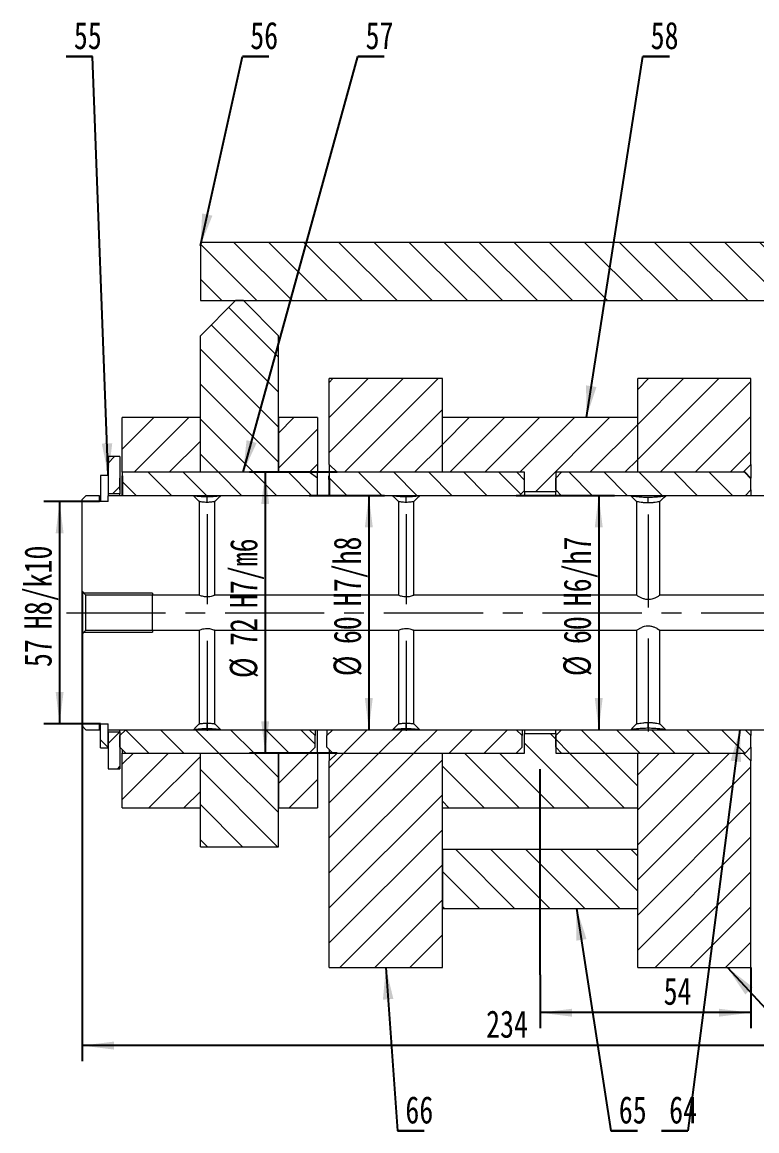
# Model space of a CAD drawing. Header units: millimetres. Extents: x -3 to 1189, y 0 to 841.
# Drawn here: x 860.3 to 954.4, y 341.3 to 483.3 of the extents above; entities that cross this region are included whole.
import ezdxf

# ---------------------------------------------------------------- set-up
doc = ezdxf.new("R2010")
doc.units = ezdxf.units.MM
doc.linetypes.add('CENTERX2', pattern=[20.32, 12.7, -2.54, 2.54, -2.54])
doc.layers.add('10', color=7, linetype='Continuous')
doc.styles.add('SLDTEXTSTYLE0', font='hyswlongfangsong.ttf')
doc.styles.get("Standard").update_dxf_attribs({"font": 'hyswlongfangsong.ttf'})
doc.dimstyles.new('SLDDIMSTYLE0', dxfattribs={"dimtxt": 3.5, "dimasz": 4.08, "dimexe": 0, "dimexo": 0.0625, "dimgap": 0.875, "dimtad": 2, "dimlfac": 2, "dimrnd": 1e-09, "dimzin": 12, "dimdsep": 46, "dimtxsty": 'SLDTEXTSTYLE0', "dimsah": 1, "dimcen": 0.09, "dimadec": 0, "dimazin": 3, "dimtfac": 1, "dimtofl": 0, "dimtmove": 0, "dimatfit": 3, "dimfxl": 1, "dimfrac": 2, "dimtolj": 1, "dimtzin": 12, "dimarcsym": 0})
doc.dimstyles.new('SLDDIMSTYLE3', dxfattribs={"dimtxt": 0.18, "dimasz": 4.08, "dimexe": 0, "dimexo": 0.0625, "dimgap": 0, "dimtad": 0, "dimtih": 1, "dimtoh": 1, "dimdec": 0, "dimrnd": 1e-09, "dimzin": 0, "dimdsep": 46, "dimtxsty": 'Standard', "dimsah": 1, "dimcen": 0.09, "dimadec": 0, "dimazin": 0, "dimtfac": 4.08, "dimtdec": 0, "dimtofl": 0, "dimtmove": 0, "dimatfit": 3, "dimfxl": 1, "dimfrac": 2, "dimtolj": 1, "dimtzin": 0, "dimarcsym": 0})
doc.dimstyles.new('SLDDIMSTYLE6', dxfattribs={"dimtxt": 3.5, "dimasz": 4.08, "dimexe": 0, "dimexo": 0.0625, "dimgap": 0.875, "dimtad": 2, "dimlfac": 2, "dimrnd": 1e-09, "dimzin": 12, "dimdsep": 46, "dimtxsty": 'SLDTEXTSTYLE0', "dimsah": 1, "dimcen": 0.09, "dimadec": 0, "dimazin": 3, "dimtfac": 1, "dimtmove": 0, "dimatfit": 0, "dimfxl": 1, "dimfrac": 2, "dimtolj": 1, "dimarcsym": 0})
doc.dimstyles.new('SLDDIMSTYLE8', dxfattribs={"dimtxt": 3.5, "dimasz": 4.08, "dimexe": 0, "dimexo": 0.0625, "dimgap": 0.875, "dimtad": 2, "dimlfac": 2, "dimrnd": 1e-09, "dimzin": 12, "dimdsep": 46, "dimtxsty": 'SLDTEXTSTYLE0', "dimsah": 1, "dimcen": 0.09, "dimadec": 0, "dimazin": 3, "dimtfac": 1, "dimtofl": 0, "dimtmove": 0, "dimatfit": 3, "dimfxl": 1, "dimfrac": 2, "dimtolj": 1, "dimarcsym": 0})

# ---------------------------------------------------------------- blocks, each defined once
blk = doc.blocks.new('_D_43')
at = {"layer": '10'}
for p, q in [((926.66, 361.24), (926.66, 354.4)), ((953.66, 362.18), (953.66, 354.4)), ((953.66, 356.4), (926.66, 356.4))]:
    blk.add_line(p, q, dxfattribs=at)
for points in [[(926.66, 356.4), (930.74, 355.89), (930.74, 356.9)], [(953.66, 356.4), (949.58, 356.9), (949.58, 355.89)]]:
    blk.add_solid(points, dxfattribs=at)
at = {"layer": '10', "insert": (942.48, 360.91), "char_height": 3.5, "attachment_point": 1, "style": 'SLDTEXTSTYLE0'}
blk.add_mtext('54', dxfattribs=at)
blk = doc.blocks.new('_D_46')
at = {"layer": '10'}
for p, q in [((868.01, 410.41), (868.01, 350.18)), ((985.01, 393.16), (985.01, 350.18)), ((985.01, 352.18), (868.01, 352.18))]:
    blk.add_line(p, q, dxfattribs=at)
for points in [[(868.01, 352.18), (872.09, 351.67), (872.09, 352.69)], [(985.01, 352.18), (980.93, 352.69), (980.93, 351.67)]]:
    blk.add_solid(points, dxfattribs=at)
at = {"layer": '10', "insert": (919.75, 356.69), "char_height": 3.5, "attachment_point": 1, "style": 'SLDTEXTSTYLE0'}
blk.add_mtext('234', dxfattribs=at)
blk = doc.blocks.new('_D_47')
at = {"layer": '10'}
for p, q in [((923.61, 422.66), (936.17, 422.66)), ((934.17, 422.66), (934.17, 392.66))]:
    blk.add_line(p, q, dxfattribs=at)
for points in [[(934.17, 422.66), (933.66, 418.58), (934.68, 418.58)], [(934.17, 392.66), (934.68, 396.74), (933.66, 396.74)]]:
    blk.add_solid(points, dxfattribs=at)
at = {"layer": '10', "char_height": 3.5, "attachment_point": 1, "rotation": 90, "style": 'SLDTEXTSTYLE0'}
for s, insert in [(' H6/h7', (929.66, 406.7)), ('60', (929.66, 403.64)), ('%%c', (929.64, 399.52))]:
    blk.add_mtext(s, dxfattribs=dict(at, insert=insert))
blk = doc.blocks.new('_D_48')
at = {"layer": '10'}
for p, q in [((897.11, 422.66), (906.73, 422.66)), ((904.73, 422.66), (904.73, 392.66))]:
    blk.add_line(p, q, dxfattribs=at)
for points in [[(904.73, 422.66), (904.22, 418.58), (905.24, 418.58)], [(904.73, 392.66), (905.24, 396.74), (904.22, 396.74)]]:
    blk.add_solid(points, dxfattribs=at)
at = {"layer": '10', "char_height": 3.5, "attachment_point": 1, "rotation": 90, "style": 'SLDTEXTSTYLE0'}
for s, insert in [(' H7/h8', (900.22, 406.7)), ('60', (900.22, 403.64)), ('%%c', (900.21, 399.52))]:
    blk.add_mtext(s, dxfattribs=dict(at, insert=insert))
blk = doc.blocks.new('_D_49')
at = {"layer": '10'}
for p, q in [((870.26, 421.91), (863.13, 421.91)), ((865.13, 421.91), (865.13, 393.41)), ((870.36, 393.41), (863.13, 393.41))]:
    blk.add_line(p, q, dxfattribs=at)
for points in [[(865.13, 421.91), (864.63, 417.83), (865.64, 417.83)], [(865.13, 393.41), (865.64, 397.49), (864.63, 397.49)]]:
    blk.add_solid(points, dxfattribs=at)
at = {"layer": '10', "char_height": 3.5, "attachment_point": 1, "rotation": 90, "style": 'SLDTEXTSTYLE0'}
for s, insert in [(' H8/k10', (860.62, 403.76)), ('57', (860.62, 400.69))]:
    blk.add_mtext(s, dxfattribs=dict(at, insert=insert))
blk = doc.blocks.new('_D_50')
at = {"layer": '10'}
for p, q in [((900.66, 425.66), (889.46, 425.66)), ((891.46, 425.66), (891.46, 389.66)), ((900.66, 389.66), (889.46, 389.66))]:
    blk.add_line(p, q, dxfattribs=at)
for points in [[(891.46, 425.66), (890.95, 421.58), (891.97, 421.58)], [(891.46, 389.66), (891.97, 393.74), (890.95, 393.74)]]:
    blk.add_solid(points, dxfattribs=at)
at = {"layer": '10', "char_height": 3.5, "attachment_point": 1, "rotation": 90, "style": 'SLDTEXTSTYLE0'}
for s, insert in [(' H7/m6', (886.95, 406.46)), ('72', (886.95, 403.39)), ('%%c', (886.93, 399.27))]:
    blk.add_mtext(s, dxfattribs=dict(at, insert=insert))
blk = doc.blocks.new('SW_NOTE_61')
at = {"layer": '10', "color": 0}
for p, q in [((0, 0), (3.4, 0)), ((3.4, 0), (0, 0)), ((0, 0), (3.4, 0)), ((3.4, 0), (0, 0)), ((0, 0), (3.4, 0)), ((3.4, 0), (0, 0))]:
    blk.add_line(p, q, dxfattribs=at)
at = {"layer": '10', "color": 0, "insert": (2.79, 4.44), "char_height": 3.5, "attachment_point": 2, "style": 'SLDTEXTSTYLE0'}
blk.add_mtext('56', dxfattribs=at)
blk = doc.blocks.new('SW_NOTE_62')
at = {"layer": '10', "color": 0}
for p, q in [((0, 0), (3.4, 0)), ((3.4, 0), (0, 0)), ((0, 0), (3.4, 0)), ((3.4, 0), (0, 0)), ((0, 0), (3.4, 0)), ((3.4, 0), (0, 0))]:
    blk.add_line(p, q, dxfattribs=at)
at = {"layer": '10', "color": 0, "insert": (2.79, 4.44), "char_height": 3.5, "attachment_point": 2, "style": 'SLDTEXTSTYLE0'}
blk.add_mtext('57', dxfattribs=at)
blk = doc.blocks.new('SW_NOTE_68')
at = {"layer": '10', "color": 0}
for p, q in [((0, 0), (3.4, 0)), ((3.4, 0), (0, 0)), ((0, 0), (3.4, 0)), ((3.4, 0), (0, 0)), ((0, 0), (3.4, 0)), ((3.4, 0), (0, 0))]:
    blk.add_line(p, q, dxfattribs=at)
at = {"layer": '10', "color": 0, "insert": (2.79, 4.44), "char_height": 3.5, "attachment_point": 2, "style": 'SLDTEXTSTYLE0'}
blk.add_mtext('65', dxfattribs=at)
blk = doc.blocks.new('SW_NOTE_69')
at = {"layer": '10', "color": 0}
for p, q in [((0, 0), (3.4, 0)), ((3.4, 0), (0, 0)), ((0, 0), (3.4, 0)), ((3.4, 0), (0, 0)), ((0, 0), (3.4, 0)), ((3.4, 0), (0, 0))]:
    blk.add_line(p, q, dxfattribs=at)
at = {"layer": '10', "color": 0, "insert": (2.79, 4.44), "char_height": 3.5, "attachment_point": 2, "style": 'SLDTEXTSTYLE0'}
blk.add_mtext('66', dxfattribs=at)
blk = doc.blocks.new('SW_NOTE_70')
at = {"layer": '10', "color": 0}
for p, q in [((-3.4, 0), (0, 0)), ((0, 0), (-3.4, 0)), ((-3.4, 0), (0, 0)), ((0, 0), (-3.4, 0)), ((-3.4, 0), (0, 0)), ((0, 0), (-3.4, 0))]:
    blk.add_line(p, q, dxfattribs=at)
at = {"layer": '10', "color": 0, "insert": (-0.61, 4.44), "char_height": 3.5, "attachment_point": 2, "style": 'SLDTEXTSTYLE0'}
blk.add_mtext('55', dxfattribs=at)
blk = doc.blocks.new('SW_NOTE_71')
at = {"layer": '10', "color": 0}
for p, q in [((0, 0), (3.4, 0)), ((3.4, 0), (0, 0)), ((0, 0), (3.4, 0)), ((3.4, 0), (0, 0)), ((0, 0), (3.4, 0)), ((3.4, 0), (0, 0))]:
    blk.add_line(p, q, dxfattribs=at)
at = {"layer": '10', "color": 0, "insert": (2.79, 4.44), "char_height": 3.5, "attachment_point": 2, "style": 'SLDTEXTSTYLE0'}
blk.add_mtext('58', dxfattribs=at)
blk = doc.blocks.new('SW_NOTE_72')
at = {"layer": '10', "color": 0}
for p, q in [((-3.4, 0), (0, 0)), ((0, 0), (-3.4, 0)), ((-3.4, 0), (0, 0)), ((0, 0), (-3.4, 0)), ((-3.4, 0), (0, 0)), ((0, 0), (-3.4, 0))]:
    blk.add_line(p, q, dxfattribs=at)
at = {"layer": '10', "color": 0, "insert": (-0.61, 4.44), "char_height": 3.5, "attachment_point": 2, "style": 'SLDTEXTSTYLE0'}
blk.add_mtext('64', dxfattribs=at)

msp = doc.modelspace()

# ---------------------------------------------------------------- hatches: boundary and pattern name
at = {"linetype": 'Continuous', "lineweight": 0}
h = msp.add_hatch(dxfattribs=at)
h.set_pattern_fill('ANSI31', angle=90, style=0)
h.paths.add_polyline_path([(883.1605, 455.1571), (883.1605, 447.6571), (970.1605, 447.6571), (970.1605, 455.1571)], flags=0)
h = msp.add_hatch(dxfattribs=at)
h.set_pattern_fill('ANSI31', angle=90, style=0)
h.paths.add_polyline_path([(888.6605, 447.6571), (887.6605, 447.6571), (883.1605, 443.1571), (883.1605, 425.6571), (893.1605, 425.6571), (893.1605, 443.1571)], flags=0)
h = msp.add_hatch(dxfattribs=at)
h.set_pattern_fill('ANSI31', style=0)
h.paths.add_polyline_path([(900.6605, 425.6571), (914.1605, 425.6571), (914.1605, 437.6571), (899.6605, 437.6571), (899.6605, 426.6571)], flags=0)
h = msp.add_hatch(dxfattribs=at)
h.set_pattern_fill('ANSI31', style=0)
h.paths.add_polyline_path([(939.1605, 437.6571), (939.1605, 425.6571), (952.6605, 425.6571), (953.6605, 426.6571), (953.6605, 437.6571)], flags=0)
h = msp.add_hatch(dxfattribs=at)
h.set_pattern_fill('ANSI31', style=0)
h.paths.add_polyline_path([(873.1605, 425.6571), (883.1605, 425.6571), (883.1605, 432.6571), (873.1605, 432.6571)], flags=0)
h = msp.add_hatch(dxfattribs=at)
h.set_pattern_fill('ANSI31', style=0)
h.paths.add_polyline_path([(898.1605, 432.6571), (893.1605, 432.6571), (893.1605, 425.6571), (898.1605, 425.6571)], flags=0)
h = msp.add_hatch(dxfattribs=at)
h.set_pattern_fill('ANSI31', style=0)
h.paths.add_polyline_path([(924.6605, 423.1571), (928.6605, 423.1571), (928.6605, 425.6571), (939.1605, 425.6571), (939.1605, 432.6571), (914.1605, 432.6571), (914.1605, 425.6571), (924.6605, 425.6571)], flags=0)
h = msp.add_hatch(dxfattribs=at)
h.set_pattern_fill('ANSI31', style=0)
h.paths.add_polyline_path([(872.8605, 427.6571), (871.3605, 427.6571), (871.3605, 422.9071), (872.8605, 422.9071)], flags=0)
h = msp.add_hatch(dxfattribs=at)
h.set_pattern_fill('ANSI31', angle=90, style=0)
h.paths.add_polyline_path([(873.1605, 422.6571), (898.1605, 422.6571), (898.1605, 423.4071), (898.1605, 424.9071), (897.1105, 425.6571), (873.6105, 425.6571), (873.1605, 424.8509), (873.1586, 423.4071)])
h = msp.add_hatch(dxfattribs=at)
h.set_pattern_fill('ANSI31', angle=90, style=0)
h.paths.add_polyline_path([(900.5483, 422.6571), (923.9664, 422.6571), (924.6605, 423.3396), (924.6605, 424.9071), (924.1194, 425.6571), (900.6605, 425.6571), (899.6605, 424.9071), (899.6336, 423.4071)])
h = msp.add_hatch(dxfattribs=at)
h.set_pattern_fill('ANSI31', angle=90, style=0)
h.paths.add_polyline_path([(929.4105, 422.6571), (952.9105, 422.6571), (953.6605, 423.4071), (953.6605, 424.9071), (952.9105, 425.6571), (929.4105, 425.6571), (928.6605, 424.9071), (928.6605, 423.4071)], flags=0)
h = msp.add_hatch(dxfattribs=at)
h.set_pattern_fill('ANSI31', angle=90, style=0)
h.paths.add_polyline_path([(870.3605, 393.4071), (870.3605, 390.3471), (871.3605, 390.3471), (871.3605, 393.4071)], flags=0)
h = msp.add_hatch(dxfattribs=at)
h.set_pattern_fill('ANSI31', style=0)
h.paths.add_polyline_path([(872.8605, 392.4071), (871.3605, 392.4071), (871.3605, 387.6571), (872.8605, 387.6571)], flags=0)
h = msp.add_hatch(dxfattribs=at)
h.set_pattern_fill('ANSI31', angle=90, style=0)
h.paths.add_polyline_path([(897.1105, 392.6571), (873.6105, 392.6571), (872.8605, 391.9071), (872.8605, 390.4071), (873.6105, 389.6571), (897.1105, 389.6571), (897.8605, 390.4071), (897.8605, 391.9071)], flags=0)
h = msp.add_hatch(dxfattribs=at)
h.set_pattern_fill('ANSI31', style=0)
h.paths.add_polyline_path([(923.6105, 392.6571), (900.1105, 392.6571), (899.3605, 391.9071), (899.3605, 390.4071), (900.1105, 389.6571), (923.6105, 389.6571), (924.3605, 390.4071), (924.3605, 391.9071)], flags=0)
h = msp.add_hatch(dxfattribs=at)
h.set_pattern_fill('ANSI31', angle=90, style=0)
h.paths.add_polyline_path([(928.6605, 392.1571), (924.6605, 392.1571), (924.6605, 389.6571), (914.1605, 389.6571), (914.1605, 382.6571), (939.1605, 382.6571), (939.1605, 389.6571), (928.6605, 389.6571)], flags=0)
h = msp.add_hatch(dxfattribs=at)
h.set_pattern_fill('ANSI31', angle=90, style=0)
h.paths.add_polyline_path([(952.9105, 392.6571), (929.4105, 392.6571), (928.6605, 391.9071), (928.6605, 390.4071), (929.4105, 389.6571), (952.9105, 389.6571), (953.6605, 390.4071), (953.6605, 391.9071)], flags=0)
h = msp.add_hatch(dxfattribs=at)
h.set_pattern_fill('ANSI31', style=0)
h.paths.add_polyline_path([(873.1605, 382.6571), (883.1605, 382.6571), (883.1605, 389.6571), (873.1605, 389.6571)], flags=0)
h = msp.add_hatch(dxfattribs=at)
h.set_pattern_fill('ANSI31', angle=90, style=0)
h.paths.add_polyline_path([(883.1605, 389.6571), (883.1605, 377.6571), (893.1605, 377.6571), (893.1605, 389.6571)], flags=0)
h = msp.add_hatch(dxfattribs=at)
h.set_pattern_fill('ANSI31', style=0)
h.paths.add_polyline_path([(898.1605, 389.6571), (893.1605, 389.6571), (893.1605, 382.6571), (898.1605, 382.6571)], flags=0)
h = msp.add_hatch(dxfattribs=at)
h.set_pattern_fill('ANSI31', style=0)
h.paths.add_polyline_path([(899.6605, 362.1813), (914.1605, 362.1813), (914.1605, 389.6571), (900.6605, 389.6571), (899.6605, 388.6571)], flags=0)
h = msp.add_hatch(dxfattribs=at)
h.set_pattern_fill('ANSI31', style=0)
h.paths.add_polyline_path([(939.1605, 389.6571), (939.1605, 362.1813), (953.6605, 362.1813), (953.6605, 388.6571), (952.6605, 389.6571)], flags=0)
h = msp.add_hatch(dxfattribs=at)
h.set_pattern_fill('ANSI31', angle=90, style=0)
h.paths.add_polyline_path([(914.1605, 377.3399), (914.1605, 369.7606), (939.1605, 369.7606), (939.1605, 377.3399)], flags=0)

# ---------------------------------------------------------------- linework, layer by layer
at = {"color": 7, "linetype": 'Continuous', "lineweight": 15}
for p, q in [((883.1605, 455.1571), (883.1605, 447.6571)), ((883.1605, 455.1571), (970.1605, 455.1571)), ((887.6605, 447.6571), (883.1605, 443.1571)), ((883.1605, 447.6571), (970.1605, 447.6571)), ((888.6605, 447.6571), (887.6605, 447.6571)), ((893.1605, 443.1571), (888.6605, 447.6571)), ((883.1605, 425.6571), (883.1605, 443.1571)), ((893.1605, 425.6571), (893.1605, 443.1571)), ((899.6605, 426.6571), (899.6605, 437.6571)), ((914.1605, 437.6571), (899.6605, 437.6571)), ((914.1605, 425.6571), (914.1605, 437.6571)), ((953.6605, 437.6571), (939.1605, 437.6571)), ((939.1605, 425.6571), (939.1605, 437.6571)), ((953.6605, 426.6571), (953.6605, 437.6571)), ((873.1605, 425.6571), (873.1605, 432.6571)), ((883.1605, 432.6571), (873.1605, 432.6571)), ((883.1605, 425.6571), (883.1605, 432.6571)), ((898.1605, 432.6571), (893.1605, 432.6571)), ((893.1605, 432.6571), (893.1605, 425.6571)), ((898.1605, 432.6571), (898.1605, 425.6571)), ((914.1605, 425.6571), (914.1605, 432.6571)), ((939.1605, 432.6571), (914.1605, 432.6571)), ((939.1605, 425.6571), (939.1605, 432.6571)), ((872.8605, 427.6571), (871.3605, 427.6571)), ((871.3605, 427.6571), (871.3605, 422.9071)), ((872.8605, 427.6571), (872.8605, 422.9071)), ((900.6605, 425.6571), (899.6605, 426.6571)), ((899.6605, 426.6571), (899.6605, 425.2071)), ((953.6605, 426.6571), (952.6605, 425.6571)), ((953.6605, 426.6571), (953.6605, 424.9071)), ((871.3605, 425.2269), (870.3605, 425.2269)), ((870.3605, 425.2269), (870.3605, 421.9071)), ((872.8605, 423.4071), (872.8605, 424.9071)), ((873.1605, 425.6571), (873.1605, 425.2071)), ((883.1605, 425.6571), (873.1605, 425.6571)), ((897.1105, 425.6571), (873.6105, 425.6571)), ((893.1605, 425.6571), (883.1605, 425.6571)), ((898.1605, 425.6571), (893.1605, 425.6571)), ((898.1605, 424.9071), (897.1105, 425.6571)), ((898.1605, 422.6571), (898.1605, 425.6571)), ((898.1605, 423.4071), (898.1605, 424.9071)), ((923.6105, 425.6571), (900.1105, 425.6571)), ((914.1605, 425.6571), (900.6605, 425.6571)), ((924.6605, 425.6571), (914.1605, 425.6571)), ((924.6605, 424.6542), (923.6877, 425.6571)), ((924.6605, 423.1571), (924.6605, 425.6571)), ((929.4105, 425.6571), (928.6605, 424.9071)), ((939.1605, 425.6571), (928.6605, 425.6571)), ((928.6605, 425.6571), (928.6605, 423.1571)), ((928.6605, 423.4071), (928.6605, 424.9071)), ((952.9105, 425.6571), (929.4105, 425.6571)), ((952.6605, 425.6571), (939.1605, 425.6571)), ((953.6605, 424.9071), (952.9105, 425.6571)), ((953.6605, 423.4071), (953.6605, 424.9071)), ((868.5105, 422.6571), (868.0105, 422.1571)), ((868.0105, 410.4072), (868.0105, 422.1571)), ((870.2605, 422.6571), (868.5105, 422.6571)), ((870.2605, 421.9071), (870.2605, 422.6571)), ((872.8605, 422.9071), (871.3605, 422.9071)), ((871.3605, 422.8759), (871.3605, 422.9071)), ((871.3605, 422.8759), (871.3605, 422.6571)), ((882.2605, 422.6571), (871.3605, 422.6571)), ((871.3605, 421.9071), (871.3605, 422.6571)), ((872.8605, 422.6571), (872.8605, 422.9071)), ((897.1105, 422.6571), (873.6105, 422.6571)), ((884.0105, 421.7993), (884.0105, 422.5437)), ((907.7605, 422.6571), (885.7605, 422.6571)), ((923.6105, 422.6571), (900.1105, 422.6571)), ((909.5105, 421.7993), (909.5105, 422.5437)), ((938.2605, 422.6571), (911.2605, 422.6571)), ((924.6633, 423.3337), (923.9609, 422.6571)), ((928.6605, 423.1571), (924.6605, 423.1571)), ((924.6605, 423.1571), (924.6605, 422.6571)), ((929.4105, 422.6571), (928.6605, 423.4071)), ((928.6605, 422.6571), (928.6605, 423.1571)), ((952.9105, 422.6571), (929.4105, 422.6571)), ((940.5105, 421.7284), (940.5105, 422.469)), ((963.2605, 422.6571), (942.7604, 422.6571)), ((953.6605, 423.4071), (952.9105, 422.6571)), ((953.6605, 423.4071), (953.6605, 422.6571)), ((871.3605, 421.9071), (870.2605, 421.9071)), ((883.0105, 421.9071), (883.0105, 409.9071)), ((885.0105, 409.9071), (885.0105, 421.9071)), ((908.5105, 421.9071), (908.5105, 409.9071)), ((910.5105, 409.9071), (910.5105, 421.9071)), ((939.0105, 421.9071), (939.0105, 409.9071)), ((942.0105, 409.9071), (942.0105, 421.9071)), ((868.5105, 409.9071), (868.0105, 410.4072)), ((868.0105, 410.1571), (868.0105, 410.4072)), ((877.0105, 410.1571), (868.0105, 410.1571)), ((868.0105, 405.1571), (868.0105, 410.1571)), ((883.0105, 409.9071), (868.5105, 409.9071)), ((868.5105, 405.4071), (868.5105, 409.9071)), ((877.0105, 410.1571), (877.0105, 409.9071)), ((908.5105, 409.9071), (885.0105, 409.9071)), ((939.0105, 409.9071), (910.5105, 409.9071)), ((964.0105, 409.9071), (942.0105, 409.9071)), ((868.0105, 404.907), (868.5105, 405.4071)), ((868.0105, 405.1571), (877.0105, 405.1571)), ((868.0105, 404.907), (868.0105, 405.1571)), ((868.5105, 405.4071), (883.0105, 405.4071)), ((877.0105, 405.4071), (877.0105, 405.1571)), ((883.0105, 405.4071), (883.0105, 393.4071)), ((885.0105, 405.4071), (908.5105, 405.4071)), ((885.0105, 393.4071), (885.0105, 405.4071)), ((908.5105, 405.4071), (908.5105, 393.4071)), ((910.5105, 405.4071), (939.0105, 405.4071)), ((910.5105, 393.4071), (910.5105, 405.4071)), ((939.0105, 405.4071), (939.0105, 393.4071)), ((942.0105, 405.4071), (964.0105, 405.4071)), ((942.0105, 393.4071), (942.0105, 405.4071)), ((868.0105, 393.1572), (868.0105, 404.907)), ((940.5105, 392.8452), (940.5105, 393.5858)), ((868.0105, 393.1572), (868.5105, 392.6571)), ((868.5105, 392.6571), (870.2605, 392.6571)), ((870.2605, 393.4071), (871.3605, 393.4071)), ((870.2605, 392.6571), (870.2605, 393.4071)), ((870.3605, 393.4071), (871.3605, 393.4071)), ((870.3605, 390.3471), (870.3605, 393.4071)), ((871.3605, 390.3471), (871.3605, 393.4071)), ((871.3605, 392.6571), (871.3605, 393.4071)), ((871.3605, 392.6571), (882.2605, 392.6571)), ((871.3605, 392.4071), (872.8605, 392.4071)), ((871.3605, 392.4071), (871.3605, 387.6571)), ((872.8605, 392.4071), (872.8605, 392.6571)), ((872.8605, 391.9071), (873.6105, 392.6571)), ((872.8605, 392.4071), (872.8605, 387.6571)), ((873.6105, 392.6571), (897.1105, 392.6571)), ((884.0105, 392.7705), (884.0105, 393.5149)), ((885.7605, 392.6571), (907.7605, 392.6571)), ((897.1105, 392.6571), (897.8605, 391.9071)), ((897.8605, 392.6571), (897.8605, 391.9071)), ((898.1605, 389.6571), (898.1605, 392.6571)), ((899.3605, 391.9071), (900.1105, 392.6571)), ((899.3605, 392.6571), (899.3605, 391.9071)), ((900.1105, 392.6571), (923.6105, 392.6571)), ((909.5105, 392.7705), (909.5105, 393.5149)), ((911.2605, 392.6571), (938.2605, 392.6571)), ((923.6105, 392.6571), (924.3605, 391.9071)), ((924.3605, 392.6571), (924.3605, 391.9071)), ((924.6605, 392.6571), (924.6605, 392.1571)), ((924.6605, 389.6571), (924.6605, 392.1571)), ((924.6605, 392.1571), (928.6605, 392.1571)), ((928.6605, 391.9071), (929.4105, 392.6571)), ((928.6605, 392.1571), (928.6605, 392.6571)), ((928.6605, 392.1571), (928.6605, 389.6571)), ((929.4105, 392.6571), (952.9105, 392.6571)), ((942.7604, 392.6571), (963.2605, 392.6571)), ((952.9105, 392.6571), (953.6605, 391.9071)), ((953.6605, 392.6571), (953.6605, 391.9071)), ((872.8605, 390.4071), (872.8605, 391.9071)), ((897.8605, 390.4071), (897.8605, 391.9071)), ((899.3605, 390.4071), (899.3605, 391.9071)), ((924.3605, 390.4071), (924.3605, 391.9071)), ((928.6605, 390.4071), (928.6605, 391.9071)), ((953.6605, 390.4071), (953.6605, 391.9071)), ((870.3605, 390.3471), (871.3605, 390.3471)), ((872.8605, 390.4071), (873.6105, 389.6571)), ((873.1605, 390.1071), (873.1605, 389.6571)), ((873.1605, 389.6571), (883.1605, 389.6571)), ((873.1605, 382.6571), (873.1605, 389.6571)), ((873.6105, 389.6571), (897.1105, 389.6571)), ((883.1605, 382.6571), (883.1605, 389.6571)), ((883.1605, 389.6571), (893.1605, 389.6571)), ((883.1605, 377.6571), (883.1605, 389.6571)), ((893.1605, 389.6571), (898.1605, 389.6571)), ((893.1605, 389.6571), (893.1605, 382.6571)), ((893.1605, 377.6571), (893.1605, 389.6571)), ((897.1105, 389.6571), (897.8605, 390.4071)), ((898.1605, 389.6571), (898.1605, 382.6571)), ((899.3605, 390.4071), (900.1105, 389.6571)), ((899.6605, 390.1071), (899.6605, 388.6571)), ((899.6605, 388.6571), (900.6605, 389.6571)), ((900.1105, 389.6571), (923.6105, 389.6571)), ((900.6605, 389.6571), (914.1605, 389.6571)), ((914.1605, 389.6571), (924.6605, 389.6571)), ((914.1605, 382.6571), (914.1605, 389.6571)), ((914.1605, 362.1813), (914.1605, 389.6571)), ((923.6105, 389.6571), (924.3605, 390.4071)), ((928.6605, 390.4071), (929.4105, 389.6571)), ((928.6605, 389.6571), (939.1605, 389.6571)), ((929.4105, 389.6571), (952.9105, 389.6571)), ((939.1605, 389.6571), (952.6605, 389.6571)), ((939.1605, 362.1813), (939.1605, 389.6571)), ((939.1605, 382.6571), (939.1605, 389.6571)), ((952.6605, 389.6571), (953.6605, 388.6571)), ((952.9105, 389.6571), (953.6605, 390.4071)), ((953.6605, 390.4071), (953.6605, 388.6571)), ((899.6605, 362.1813), (899.6605, 388.6571)), ((953.6605, 362.1813), (953.6605, 388.6571)), ((871.3605, 387.6571), (872.8605, 387.6571)), ((873.1605, 382.6571), (883.1605, 382.6571)), ((893.1605, 382.6571), (898.1605, 382.6571)), ((914.1605, 382.6571), (939.1605, 382.6571)), ((883.1605, 377.6571), (893.1605, 377.6571)), ((914.1605, 377.3399), (939.1605, 377.3399)), ((914.1605, 377.3399), (914.1605, 369.7606)), ((939.1605, 369.7606), (939.1605, 377.3399)), ((914.1605, 369.7606), (939.1605, 369.7606)), ((899.6605, 362.1813), (914.1605, 362.1813)), ((939.1605, 362.1813), (953.6605, 362.1813))]:
    msp.add_line(p, q, dxfattribs=at)
for p, q in [((873.1605, 425.2071), (873.1605, 424.8509)), ((873.1605, 424.8509), (873.2316, 424.9071)), ((873.1605, 424.8509), (873.1605, 422.6571)), ((899.659, 424.7184), (899.6605, 425.2071)), ((899.659, 424.7184), (899.659, 422.6571))]:
    msp.add_line(p, q)
at = {"color": 7, "linetype": 'Continuous', "lineweight": 15, "flags": 128}
for points in [[(882.2605, 422.6571), (882.6356, 422.2819), (883.0105, 421.9071)], [(885.0105, 421.9071), (885.3853, 422.2819), (885.7605, 422.6571)], [(907.7605, 422.6571), (908.1356, 422.2819), (908.5105, 421.9071)], [(910.5105, 421.9071), (910.8853, 422.2819), (911.2605, 422.6571)], [(938.2605, 422.6571), (938.5114, 422.4061), (938.7635, 422.1541), (939.0105, 421.9071)], [(942.0105, 421.9071), (942.2613, 422.158), (942.5134, 422.41), (942.7604, 422.6571)], [(883.0105, 393.4071), (882.6356, 393.0323), (882.2605, 392.6571)], [(885.7605, 392.6571), (885.3853, 393.0323), (885.0105, 393.4071)], [(908.5105, 393.4071), (908.1356, 393.0323), (907.7605, 392.6571)], [(911.2605, 392.6571), (910.8853, 393.0323), (910.5105, 393.4071)], [(939.0105, 393.4071), (938.7595, 393.1562), (938.5075, 392.9042), (938.2605, 392.6571)], [(942.7604, 392.6571), (942.5095, 392.9081), (942.2575, 393.1601), (942.0105, 393.4071)]]:
    msp.add_lwpolyline(points, dxfattribs=at)
at = {"color": 7, "linetype": 'Continuous', "lineweight": 15}
for points, knots in [([(882.2605, 422.6571), (882.2612, 422.657), (882.266, 422.6564), (882.3761, 422.642), (882.7229, 422.6029), (883.2241, 422.5627), (883.6845, 422.5452), (883.9477, 422.5439), (884.0105, 422.5436)], [0, 0, 0, 0, 0.04146656, 0.27075011, 0.49930485, 0.71906269, 0.93297657, 1, 1, 1, 1]), ([(884.0105, 422.5436), (884.1964, 422.5459), (884.5681, 422.5505), (885.0716, 422.5832), (885.4698, 422.6212), (885.7176, 422.6515), (885.747, 422.6554), (885.7605, 422.6571)], [0, 0, 0, 0, 0.19748496, 0.39469984, 0.60122776, 0.81642675, 1, 1, 1, 1]), ([(907.7605, 422.6571), (907.7612, 422.657), (907.766, 422.6564), (907.8761, 422.642), (908.2229, 422.6029), (908.7241, 422.5627), (909.1845, 422.5452), (909.4477, 422.5439), (909.5105, 422.5436)], [0, 0, 0, 0, 0.04146656, 0.27075016, 0.49930475, 0.71906252, 0.93297662, 1, 1, 1, 1]), ([(909.5105, 422.5436), (909.6964, 422.5459), (910.0681, 422.5505), (910.5716, 422.5832), (910.9698, 422.6212), (911.2176, 422.6515), (911.247, 422.6554), (911.2605, 422.6571)], [0, 0, 0, 0, 0.19748495, 0.39469989, 0.60122779, 0.81642681, 1, 1, 1, 1]), ([(938.2605, 422.6571), (938.2616, 422.6569), (938.2686, 422.6558), (938.4146, 422.6312), (938.8622, 422.5664), (939.5075, 422.5005), (940.0963, 422.4712), (940.4305, 422.4694), (940.5105, 422.469)], [0, 0, 0, 0, 0.04605706, 0.27407712, 0.50129725, 0.72288937, 0.93366823, 1, 1, 1, 1]), ([(940.5105, 422.4691), (940.7567, 422.4731), (941.2396, 422.481), (941.8882, 422.5362), (942.3954, 422.5989), (942.7075, 422.6482), (942.7439, 422.6543), (942.7604, 422.6571)], [0, 0, 0, 0, 0.203099298, 0.39837703, 0.605899225, 0.820992991, 1, 1, 1, 1]), ([(884.0105, 421.7994), (883.8993, 421.8015), (883.6769, 421.8058), (883.3801, 421.8407), (883.1529, 421.8771), (883.0287, 421.9033), (883.0157, 421.906), (883.0105, 421.9071)], [0, 0, 0, 0, 0.21169108, 0.42334845, 0.6373683, 0.85374878, 1, 1, 1, 1]), ([(885.0105, 421.9071), (885.0093, 421.9069), (885.0046, 421.9059), (884.9326, 421.8904), (884.7427, 421.8551), (884.4687, 421.8191), (884.2077, 421.8007), (884.0526, 421.7996), (884.0105, 421.7994)], [0, 0, 0, 0, 0.06743943, 0.27706076, 0.48820233, 0.70355376, 0.91936346, 1, 1, 1, 1]), ([(909.5105, 421.7994), (909.3993, 421.8015), (909.1769, 421.8058), (908.8801, 421.8407), (908.6529, 421.8771), (908.5287, 421.9033), (908.5157, 421.906), (908.5105, 421.9071)], [0, 0, 0, 0, 0.21169158, 0.42334834, 0.63736826, 0.85374885, 1, 1, 1, 1]), ([(910.5105, 421.9071), (910.5093, 421.9069), (910.5046, 421.9059), (910.4326, 421.8904), (910.2427, 421.8551), (909.9687, 421.8191), (909.7077, 421.8007), (909.5526, 421.7996), (909.5105, 421.7994)], [0, 0, 0, 0, 0.0674394, 0.27706083, 0.48820259, 0.7035539, 0.91936258, 1, 1, 1, 1]), ([(940.5105, 421.7285), (940.3445, 421.7324), (940.0128, 421.7403), (939.5687, 421.7954), (939.2272, 421.8573), (939.0384, 421.9005), (939.0185, 421.9052), (939.0105, 421.9071)], [0, 0, 0, 0, 0.21049602, 0.42084123, 0.63511133, 0.85187799, 1, 1, 1, 1]), ([(942.0105, 421.9071), (942.0088, 421.9067), (942.002, 421.9051), (941.8964, 421.8802), (941.6147, 421.8221), (941.2062, 421.7623), (940.8123, 421.7308), (940.5765, 421.7293), (940.5105, 421.7288)], [0, 0, 0, 0, 0.06534519, 0.27388961, 0.48425662, 0.69967075, 0.91586023, 1, 1, 1, 1]), ([(877.0105, 407.6571), (877.0105, 407.9519), (877.0105, 408.5415), (877.0105, 409.2854), (877.0105, 409.8056), (877.0105, 409.8733), (877.0105, 409.9071)], [0, 0, 0, 0, 0.249999551, 0.499990046, 0.750003531, 1, 1, 1, 1]), ([(885.0105, 409.9071), (885.0099, 409.9069), (885.0071, 409.9056), (884.9527, 409.8813), (884.7898, 409.8154), (884.5397, 409.7345), (884.2611, 409.6819), (883.9713, 409.6673), (883.6925, 409.6902), (883.4063, 409.7564), (883.1754, 409.8363), (883.0335, 409.8968), (883.0173, 409.904), (883.0105, 409.9071)], [0, 0, 0, 0, 0.02222813, 0.1198513, 0.21902932, 0.32601733, 0.43734591, 0.50009588, 0.60001577, 0.6996804, 0.8057727, 0.91713604, 1, 1, 1, 1]), ([(910.5105, 409.9071), (910.5099, 409.9069), (910.5071, 409.9056), (910.4527, 409.8813), (910.2898, 409.8154), (910.0397, 409.7345), (909.7611, 409.6819), (909.4713, 409.6673), (909.1925, 409.6902), (908.9063, 409.7564), (908.6754, 409.8363), (908.5335, 409.8968), (908.5173, 409.904), (908.5105, 409.9071)], [0, 0, 0, 0, 0.02222813, 0.11985122, 0.21902929, 0.32601723, 0.43734611, 0.50009606, 0.60001576, 0.69968031, 0.80577266, 0.91713601, 1, 1, 1, 1]), ([(942.0105, 409.9071), (942.0104, 409.9071), (942.0095, 409.9065), (941.9593, 409.8727), (941.7683, 409.7506), (941.4539, 409.5723), (941.0491, 409.4002), (940.7029, 409.3384), (940.3937, 409.3303), (940.0723, 409.3748), (939.673, 409.522), (939.3202, 409.7077), (939.0601, 409.8736), (939.026, 409.8966), (939.0105, 409.9071)], [0, 0, 0, 0, 0.00583529, 0.09465718, 0.18320772, 0.28349287, 0.39919266, 0.48234296, 0.50020851, 0.59022721, 0.67963026, 0.78300373, 0.90107377, 1, 1, 1, 1]), ([(877.0105, 405.4071), (877.0105, 405.441), (877.0105, 405.5086), (877.0105, 406.0289), (877.0105, 406.7727), (877.0105, 407.3623), (877.0105, 407.6571)], [0, 0, 0, 0, 0.24999617, 0.50001015, 0.75000054, 1, 1, 1, 1]), ([(883.0105, 405.4071), (883.011, 405.4073), (883.0138, 405.4086), (883.0682, 405.4329), (883.2311, 405.4988), (883.4812, 405.5797), (883.7598, 405.6323), (884.0496, 405.6469), (884.3284, 405.6241), (884.6146, 405.5578), (884.8455, 405.4779), (884.9875, 405.4175), (885.0036, 405.4102), (885.0105, 405.4071)], [0, 0, 0, 0, 0.022228105, 0.119851365, 0.219029136, 0.326017404, 0.437345766, 0.500095783, 0.60001564, 0.699680259, 0.805772813, 0.917136121, 1, 1, 1, 1]), ([(908.5105, 405.4071), (908.511, 405.4073), (908.5138, 405.4086), (908.5682, 405.4329), (908.7311, 405.4988), (908.9812, 405.5797), (909.2598, 405.6323), (909.5496, 405.6469), (909.8284, 405.6241), (910.1146, 405.5578), (910.3455, 405.4779), (910.4875, 405.4175), (910.5036, 405.4102), (910.5105, 405.4071)], [0, 0, 0, 0, 0.02222811, 0.119851439, 0.219029276, 0.326017475, 0.437345614, 0.50009562, 0.600015316, 0.699680372, 0.805772979, 0.917136086, 1, 1, 1, 1]), ([(939.0105, 405.4071), (939.0105, 405.4072), (939.0115, 405.4078), (939.0616, 405.4415), (939.2526, 405.5636), (939.567, 405.7419), (939.9718, 405.914), (940.318, 405.9758), (940.6272, 405.9839), (940.9486, 405.9395), (941.3479, 405.7923), (941.7007, 405.6065), (941.9609, 405.4406), (941.9949, 405.4176), (942.0105, 405.4071)], [0, 0, 0, 0, 0.00583529, 0.094657286, 0.183207495, 0.283492634, 0.399192159, 0.482342563, 0.500208113, 0.590226801, 0.679629834, 0.7830041, 0.90107391, 1, 1, 1, 1]), ([(939.0105, 393.4071), (939.0121, 393.4075), (939.0189, 393.4091), (939.1244, 393.4341), (939.406, 393.4919), (939.8143, 393.5521), (940.2083, 393.5832), (940.4442, 393.5852), (940.5105, 393.5858)], [0, 0, 0, 0, 0.06520484, 0.27374729, 0.48409264, 0.6995257, 0.91563453, 1, 1, 1, 1]), ([(940.5105, 393.5854), (940.6763, 393.5817), (941.0078, 393.5744), (941.4519, 393.5188), (941.7935, 393.457), (941.9825, 393.4138), (942.0024, 393.409), (942.0105, 393.4071)], [0, 0, 0, 0, 0.21037429, 0.42059833, 0.63498791, 0.85173601, 1, 1, 1, 1]), ([(884.0105, 392.7706), (883.7878, 392.7673), (883.3739, 392.7612), (882.8555, 392.7229), (882.4822, 392.6852), (882.2878, 392.6607), (882.2681, 392.6581), (882.2605, 392.6571)], [0, 0, 0, 0, 0.23584674, 0.43851042, 0.64644978, 0.86281844, 1, 1, 1, 1]), ([(883.0105, 393.4071), (883.0116, 393.4074), (883.0163, 393.4084), (883.0881, 393.4238), (883.2778, 393.4587), (883.5517, 393.4962), (883.813, 393.5124), (883.9682, 393.5143), (884.0105, 393.5148)], [0, 0, 0, 0, 0.06707843, 0.27666653, 0.48774405, 0.70318867, 0.91924941, 1, 1, 1, 1]), ([(884.0105, 393.5149), (884.1214, 393.5125), (884.3433, 393.5078), (884.6401, 393.4743), (884.8675, 393.4369), (884.9922, 393.4111), (885.0052, 393.4083), (885.0105, 393.4071)], [0, 0, 0, 0, 0.21132618, 0.42251951, 0.63692437, 0.85332053, 1, 1, 1, 1]), ([(885.7605, 392.6571), (885.7571, 392.6576), (885.745, 392.6591), (885.586, 392.6797), (885.2019, 392.7202), (884.6568, 392.761), (884.23, 392.7674), (884.0105, 392.7706)], [0, 0, 0, 0, 0.09047792, 0.31967658, 0.54719807, 0.76710351, 1, 1, 1, 1]), ([(909.5105, 392.7706), (909.2878, 392.7673), (908.8739, 392.7612), (908.3555, 392.7229), (907.9822, 392.6852), (907.7878, 392.6607), (907.7681, 392.6581), (907.7605, 392.6571)], [0, 0, 0, 0, 0.235846894, 0.43851034, 0.646449769, 0.862818414, 1, 1, 1, 1]), ([(908.5105, 393.4071), (908.5116, 393.4074), (908.5163, 393.4084), (908.5881, 393.4238), (908.7778, 393.4587), (909.0517, 393.4962), (909.313, 393.5124), (909.4682, 393.5143), (909.5105, 393.5148)], [0, 0, 0, 0, 0.06707841, 0.27666624, 0.48774388, 0.70318819, 0.91924898, 1, 1, 1, 1]), ([(909.5105, 393.5149), (909.6214, 393.5125), (909.8433, 393.5078), (910.1401, 393.4743), (910.3675, 393.4369), (910.4922, 393.4111), (910.5052, 393.4083), (910.5105, 393.4071)], [0, 0, 0, 0, 0.21132673, 0.42251982, 0.63692436, 0.85332052, 1, 1, 1, 1]), ([(911.2605, 392.6571), (911.2571, 392.6576), (911.245, 392.6591), (911.086, 392.6797), (910.7019, 392.7202), (910.1568, 392.761), (909.73, 392.7674), (909.5105, 392.7706)], [0, 0, 0, 0, 0.09047787, 0.31967646, 0.5471979, 0.76710318, 1, 1, 1, 1]), ([(940.5105, 392.8453), (940.2643, 392.8412), (939.7807, 392.8332), (939.1326, 392.778), (938.6253, 392.7153), (938.3133, 392.666), (938.2769, 392.6599), (938.2605, 392.6571)], [0, 0, 0, 0, 0.20311966, 0.39903209, 0.60522263, 0.82140029, 1, 1, 1, 1]), ([(942.7604, 392.6571), (942.7593, 392.6573), (942.7523, 392.6585), (942.6058, 392.6831), (942.158, 392.748), (941.5114, 392.8139), (940.9224, 392.8431), (940.5889, 392.8448), (940.5105, 392.8452)], [0, 0, 0, 0, 0.04642189, 0.2744121, 0.50149444, 0.72346327, 0.93497614, 1, 1, 1, 1])]:
    msp.add_open_spline(points, degree=3, knots=knots, dxfattribs=at)
at = {"layer": '10', "linetype": 'CENTERX2', "lineweight": 0}
for p, q in [((884.0105, 420.2984), (884.0105, 408.7607)), ((909.5105, 420.2984), (909.5105, 408.7607)), ((940.5105, 420.2512), (940.5105, 408.3197)), ((866.0105, 407.6571), (987.0105, 407.6571)), ((884.0105, 404.041), (884.0105, 392.5032)), ((909.5105, 404.041), (909.5105, 392.5032)), ((940.5105, 404.3508), (940.5105, 392.4194))]:
    msp.add_line(p, q, dxfattribs=at)
at = {"layer": '10'}
msp.add_line((926.6605, 361.237), (926.6605, 387.6132), dxfattribs=at)

# ---------------------------------------------------------------- block references
for name, p in [('SW_NOTE_70', (869.3548, 478.9474)), ('SW_NOTE_61', (888.5399, 478.9474)), ('SW_NOTE_62', (903.3107, 478.9474)), ('SW_NOTE_71', (939.8132, 478.9474)), ('SW_NOTE_69', (908.4041, 341.2564)), ('SW_NOTE_68', (935.7385, 341.2564)), ('SW_NOTE_72', (945.5857, 341.2564))]:
    msp.add_blockref(name, p, dxfattribs=at)

# ---------------------------------------------------------------- dimensions: what is measured, and where the dimension line sits
for base, p1, p2, text, dimstyle, picture, middle in [((891.4604, 389.6571), (900.6605, 425.6571), (900.6605, 389.6571), '%%c<>H7/m6', 'SLDDIMSTYLE8', '_D_50', (891.4604, 407.7195)), ((904.7314, 392.6571), (897.1105, 422.6571), (907.7605, 392.6571), '%%c<>H7/h8', 'SLDDIMSTYLE6', '_D_48', (904.7314, 407.7195)), ((934.1692, 392.6571), (923.6105, 422.6571), (938.2605, 392.6571), '%%c<>H6/h7', 'SLDDIMSTYLE6', '_D_47', (934.1692, 407.7195)), ((865.135, 393.4071), (870.2605, 421.9071), (870.3605, 393.4071), '<>H8/k10', 'SLDDIMSTYLE6', '_D_49', (865.135, 407.7195))]:
    dim = msp.add_linear_dim(base=base, p1=p1, p2=p2, angle=90, text=text, dimstyle=dimstyle, dxfattribs=at)
    dim.commit()
    dim.dimension.update_dxf_attribs({"geometry": picture, "text_midpoint": middle, "dimtype": 160})
dim = msp.add_linear_dim(base=(868.0105, 352.1813), p1=(985.0105, 393.1572), p2=(868.0105, 410.4072), angle=0, dimstyle='SLDDIMSTYLE0', dxfattribs=at)
dim.commit()
dim.dimension.update_dxf_attribs({"geometry": '_D_46', "text_midpoint": (922.0566, 352.1813), "dimtype": 160})
dim = msp.add_linear_dim(base=(926.6605, 356.3961), p1=(953.6605, 362.1813), p2=(926.6605, 361.237), dimstyle='SLDDIMSTYLE0', dxfattribs=at)
dim.commit()
dim.dimension.update_dxf_attribs({"geometry": '_D_43', "text_midpoint": (944.0131, 356.3961), "dimtype": 160})

# ---------------------------------------------------------------- leaders
for points in [[(871.3605, 425.2821), (869.3548, 478.9474)], [(883.1605, 454.7003), (888.5399, 478.9474)], [(888.6368, 425.6571), (903.3107, 478.9474)], [(932.5847, 432.6571), (939.8132, 478.9474)], [(952.2438, 392.6571), (945.5857, 341.2564)], [(931.3226, 369.7606), (935.7385, 341.2564)], [(906.9105, 362.1813), (908.4041, 341.2564)], [(950.6525, 362.1813), (970.034, 341.2564)]]:
    msp.add_leader(points, dimstyle='SLDDIMSTYLE3', dxfattribs=at)

doc.saveas('drawing.dxf')
